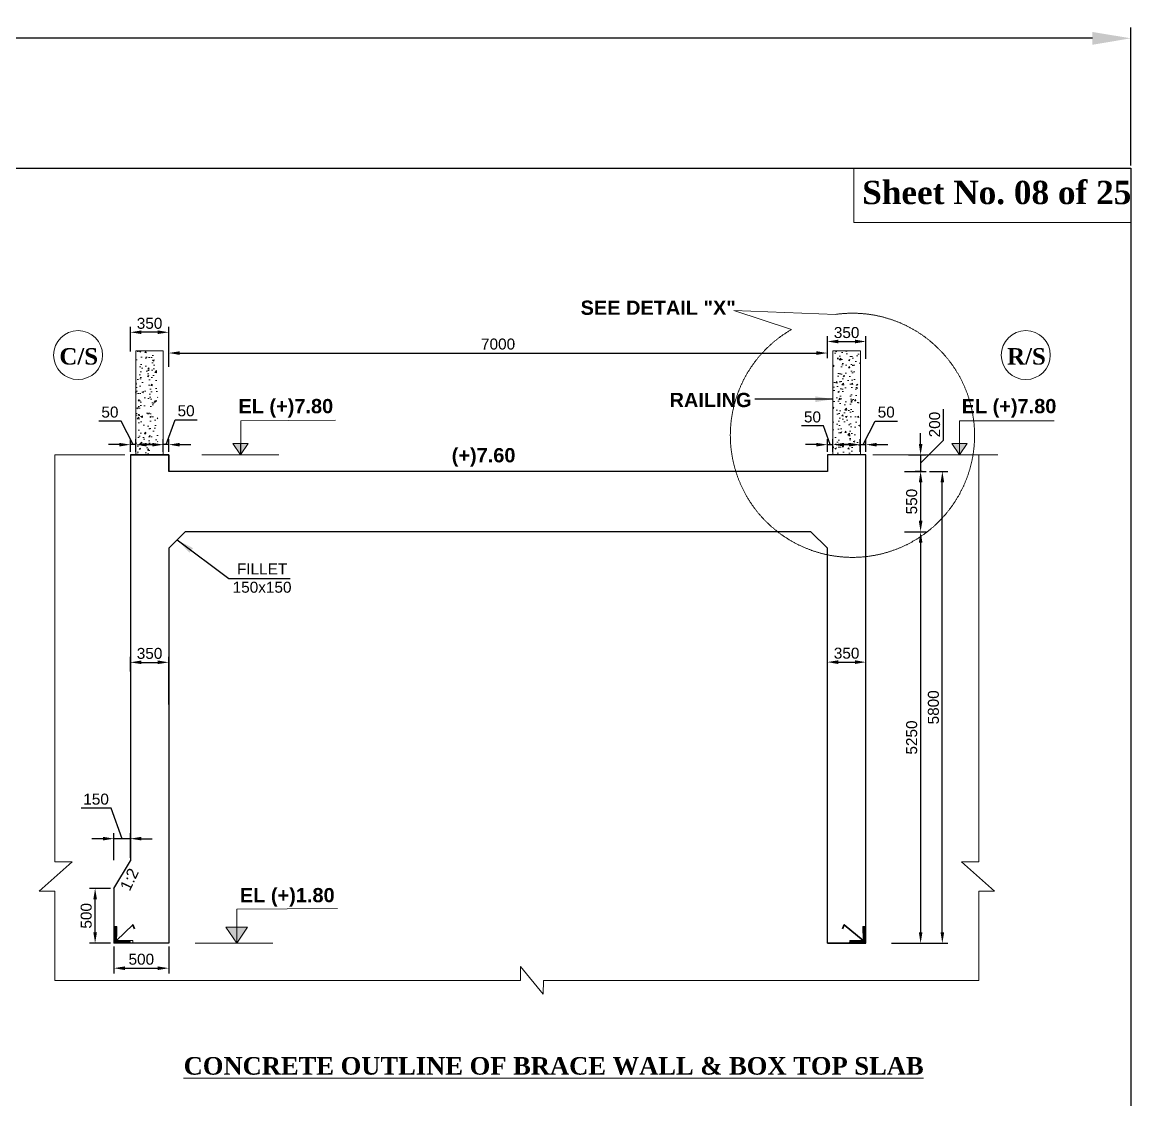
# Model space of a CAD drawing. Extents: x -358915 to 1258323, y -1667244 to -305611.
# Drawn here: x 414071 to 424170, y -1473091 to -1463270 of the extents above; entities that cross this region are included whole.
import ezdxf

# ---------------------------------------------------------------- set-up
doc = ezdxf.new("R2010")
doc.units = 0
doc.header["$LTSCALE"] = 300
doc.header["$MEASUREMENT"] = 0
doc.linetypes.add('DASHED', pattern=[0.75, 0.5, -0.25])
doc.layers.get('0').update_dxf_attribs({"linetype": 'CONTINUOUS'})
doc.layers.get('DEFPOINTS').update_dxf_attribs({"linetype": 'CONTINUOUS'})
for name, color, linetype, lineweight in [('Dim', 7, 'CONTINUOUS', 9), ('Dimension', 8, 'CONTINUOUS', 18), ('Grid Line_Outer', 7, 'CONTINUOUS', 5)]:
    doc.layers.add(name, color=color, linetype=linetype, lineweight=lineweight)
doc.layers.add('LINE', color=7, linetype='CONTINUOUS')
doc.layers.add('TXT', color=7, linetype='CONTINUOUS')
doc.styles.add('1-2', font='arial.ttf')
doc.styles.add('Arial', font='arial.ttf')
doc.styles.add('DIM', font='isocp3.shx')
doc.styles.add('text', font='ARIALN.TTF', dxfattribs={"height": 1.6})
doc.dimstyles.new('3', dxfattribs={"dimtxt": 225, "dimasz": 350, "dimexe": 100, "dimexo": 25, "dimgap": 9, "dimtad": 0, "dimdec": 0, "dimzin": 0, "dimdsep": 46, "dimtxsty": 'Standard', "dimcen": 0, "dimclrd": 5, "dimclre": 6, "dimclrt": 256, "dimadec": 0, "dimazin": 0, "dimtfac": 1, "dimtdec": 0, "dimtofl": 0, "dimtmove": 2, "dimatfit": 3, "dimfxl": 1, "dimtolj": 1, "dimtzin": 0, "dimarcsym": 0})
doc.dimstyles.new('dim_50', dxfattribs={"dimtxt": 100, "dimasz": 100, "dimexe": 50, "dimexo": 30, "dimgap": 30, "dimtad": 1, "dimdec": 0, "dimzin": 0, "dimdsep": 46, "dimtxsty": 'DIM', "dimcen": 0.09, "dimclrd": 5, "dimclre": 5, "dimclrt": 7, "dimadec": 0, "dimazin": 0, "dimtfac": 1, "dimtdec": 0, "dimtmove": 0, "dimatfit": 3, "dimfxl": 1, "dimtolj": 1, "dimtzin": 0, "dimarcsym": 1})
doc.dimstyles.new('dim_80', dxfattribs={"dimtxt": 160, "dimasz": 160, "dimexe": 80, "dimexo": 40, "dimgap": 50, "dimtad": 1, "dimdec": 0, "dimzin": 0, "dimdsep": 46, "dimtxsty": 'DIM', "dimcen": 0.09, "dimclrd": 5, "dimclre": 5, "dimclrt": 7, "dimadec": 0, "dimazin": 0, "dimtfac": 1, "dimtdec": 0, "dimtmove": 0, "dimatfit": 3, "dimfxl": 1, "dimtolj": 1, "dimtzin": 0, "dimarcsym": 0})

# ---------------------------------------------------------------- blocks, each defined once
blk = doc.blocks.new('*D403')
at = {"layer": 'DEFPOINTS', "color": 0, "transparency": 16777216}
for p in [(422305, -1467364), (422453, -1467364), (422271, -1471664)]:
    blk.add_point(p, dxfattribs=at)
at = {"layer": 'Dim', "color": 5, "lineweight": -2, "transparency": 16777216}
for p, q in [((422335, -1467364), (422503, -1467364)), ((422453, -1471564), (422453, -1467464)), ((422301, -1471664), (422503, -1471664))]:
    blk.add_line(p, q, dxfattribs=at)
at = {"layer": 'Dim', "color": 5, "transparency": 16777216}
for points in [[(422437, -1467464), (422470, -1467464), (422453, -1467364)], [(422437, -1471564), (422470, -1471564), (422453, -1471664)]]:
    blk.add_solid(points, dxfattribs=at)
at = {"layer": 'Dim', "color": 7, "transparency": 16777216, "insert": (422372, -1469514), "char_height": 100, "attachment_point": 5, "rotation": 90, "style": 'Arial'}
blk.add_mtext('\\A1;5800', dxfattribs=at)
blk = doc.blocks.new('*D404')
at = {"layer": 'DEFPOINTS', "color": 0, "transparency": 16777216}
for p in [(422114, -1467214), (422255, -1467364), (422299, -1467364)]:
    blk.add_point(p, dxfattribs=at)
at = {"layer": 'Dim', "color": 5, "lineweight": -2, "transparency": 16777216}
for p, q in [((422464, -1467078), (422464, -1466796)), ((422255, -1467114), (422255, -1467014)), ((422255, -1467289), (422464, -1467078)), ((422144, -1467214), (422305, -1467214)), ((422255, -1467214), (422255, -1467364)), ((422255, -1467214), (422255, -1467364)), ((422269, -1467364), (422205, -1467364)), ((422255, -1467464), (422255, -1467564))]:
    blk.add_line(p, q, dxfattribs=at)
at = {"layer": 'Dim', "color": 5, "transparency": 16777216}
for points in [[(422239, -1467114), (422272, -1467114), (422255, -1467214)], [(422239, -1467464), (422272, -1467464), (422255, -1467364)]]:
    blk.add_solid(points, dxfattribs=at)
at = {"layer": 'Dim', "color": 7, "transparency": 16777216, "insert": (422383, -1466937), "char_height": 100, "attachment_point": 5, "rotation": 90, "style": 'Arial'}
blk.add_mtext('\\A1;200', dxfattribs=at)
blk = doc.blocks.new('*D405')
at = {"layer": 'DEFPOINTS', "color": 0, "transparency": 16777216}
for p in [(422077, -1467914), (421960, -1471664), (422255, -1471664)]:
    blk.add_point(p, dxfattribs=at)
at = {"layer": 'Dim', "color": 5, "lineweight": -2, "transparency": 16777216}
for p, q in [((422107, -1467914), (422305, -1467914)), ((422255, -1468014), (422255, -1471564)), ((421990, -1471664), (422305, -1471664))]:
    blk.add_line(p, q, dxfattribs=at)
at = {"layer": 'Dim', "color": 5, "transparency": 16777216}
for points in [[(422239, -1468014), (422272, -1468014), (422255, -1467914)], [(422239, -1471564), (422272, -1471564), (422255, -1471664)]]:
    blk.add_solid(points, dxfattribs=at)
at = {"layer": 'Dim', "color": 7, "transparency": 16777216, "insert": (422174, -1469789), "char_height": 100, "attachment_point": 5, "rotation": 90, "style": 'Arial'}
blk.add_mtext('\\A1;5250', dxfattribs=at)
blk = doc.blocks.new('*D406')
at = {"layer": 'DEFPOINTS', "color": 0, "transparency": 16777216}
for p in [(422077, -1467364), (422077, -1467914), (422255, -1467914)]:
    blk.add_point(p, dxfattribs=at)
at = {"layer": 'Dim', "color": 5, "lineweight": -2, "transparency": 16777216}
for p, q in [((422107, -1467364), (422305, -1467364)), ((422255, -1467464), (422255, -1467814)), ((422107, -1467914), (422305, -1467914))]:
    blk.add_line(p, q, dxfattribs=at)
at = {"layer": 'Dim', "color": 5, "transparency": 16777216}
for points in [[(422239, -1467464), (422272, -1467464), (422255, -1467364)], [(422239, -1467814), (422272, -1467814), (422255, -1467914)]]:
    blk.add_solid(points, dxfattribs=at)
at = {"layer": 'Dim', "color": 7, "transparency": 16777216, "insert": (422174, -1467639), "char_height": 100, "attachment_point": 5, "rotation": 90, "style": 'Arial'}
blk.add_mtext('\\A1;550', dxfattribs=at)
blk = doc.blocks.new('*D407')
at = {"layer": 'DEFPOINTS', "color": 0, "transparency": 16777216}
for p in [(421406, -1466285), (421406, -1466362), (415406, -1466442)]:
    blk.add_point(p, dxfattribs=at)
at = {"layer": 'Dim', "color": 5, "lineweight": -2, "transparency": 16777216}
for p, q in [((415406, -1466412), (415406, -1466235)), ((421406, -1466332), (421406, -1466235)), ((415506, -1466285), (421306, -1466285))]:
    blk.add_line(p, q, dxfattribs=at)
at = {"layer": 'Dim', "color": 5, "transparency": 16777216}
for points in [[(415506, -1466269), (415506, -1466302), (415406, -1466285)], [(421306, -1466269), (421306, -1466302), (421406, -1466285)]]:
    blk.add_solid(points, dxfattribs=at)
at = {"layer": 'Dim', "color": 7, "transparency": 16777216, "insert": (418406, -1466204), "char_height": 100, "attachment_point": 5, "style": 'Arial'}
blk.add_mtext('\\A1;7000', dxfattribs=at)
blk = doc.blocks.new('*D478')
at = {"layer": 'DEFPOINTS', "color": 0, "transparency": 16777216}
for p in [(415406, -1469104), (415056, -1469217), (415406, -1469517)]:
    blk.add_point(p, dxfattribs=at)
at = {"layer": 'Dim', "color": 5, "lineweight": -2, "transparency": 16777216}
for p, q in [((415056, -1469187), (415056, -1469054)), ((415406, -1469487), (415406, -1469054)), ((415156, -1469104), (415306, -1469104))]:
    blk.add_line(p, q, dxfattribs=at)
at = {"layer": 'Dim', "color": 5, "transparency": 16777216}
for points in [[(415156, -1469087), (415156, -1469120), (415056, -1469104)], [(415306, -1469087), (415306, -1469120), (415406, -1469104)]]:
    blk.add_solid(points, dxfattribs=at)
at = {"layer": 'Dim', "color": 7, "transparency": 16777216, "insert": (415231, -1469023), "char_height": 100, "attachment_point": 5, "style": 'Arial'}
blk.add_mtext('\\A1;350', dxfattribs=at)
blk = doc.blocks.new('*D479')
at = {"layer": 'DEFPOINTS', "color": 0, "transparency": 16777216}
for p in [(421756, -1469102), (421756, -1469315), (421406, -1469610)]:
    blk.add_point(p, dxfattribs=at)
at = {"layer": 'Dim', "color": 5, "lineweight": -2, "transparency": 16777216}
for p, q in [((421406, -1469580), (421406, -1469052)), ((421756, -1469285), (421756, -1469052)), ((421506, -1469102), (421656, -1469102))]:
    blk.add_line(p, q, dxfattribs=at)
at = {"layer": 'Dim', "color": 5, "transparency": 16777216}
for points in [[(421506, -1469085), (421506, -1469119), (421406, -1469102)], [(421656, -1469085), (421656, -1469119), (421756, -1469102)]]:
    blk.add_solid(points, dxfattribs=at)
at = {"layer": 'Dim', "color": 7, "transparency": 16777216, "insert": (421581, -1469021), "char_height": 100, "attachment_point": 5, "style": 'Arial'}
blk.add_mtext('\\A1;350', dxfattribs=at)
blk = doc.blocks.new('*D408')
at = {"layer": 'DEFPOINTS', "color": 0, "transparency": 16777216}
for p in [(421756, -1466180), (421406, -1466362), (421756, -1466368)]:
    blk.add_point(p, dxfattribs=at)
at = {"layer": 'Dim', "color": 5, "lineweight": -2, "transparency": 16777216}
for p, q in [((421406, -1466332), (421406, -1466130)), ((421756, -1466338), (421756, -1466130)), ((421506, -1466180), (421656, -1466180))]:
    blk.add_line(p, q, dxfattribs=at)
at = {"layer": 'Dim', "color": 5, "transparency": 16777216}
for points in [[(421506, -1466163), (421506, -1466197), (421406, -1466180)], [(421656, -1466163), (421656, -1466197), (421756, -1466180)]]:
    blk.add_solid(points, dxfattribs=at)
at = {"layer": 'Dim', "color": 7, "transparency": 16777216, "insert": (421581, -1466099), "char_height": 100, "attachment_point": 5, "style": 'Arial'}
blk.add_mtext('\\A1;350', dxfattribs=at)
blk = doc.blocks.new('*D409')
at = {"layer": 'DEFPOINTS', "color": 0, "transparency": 16777216}
for p in [(415056, -1466096), (415056, -1466302), (415406, -1466280)]:
    blk.add_point(p, dxfattribs=at)
at = {"layer": 'Dim', "color": 5, "lineweight": -2, "transparency": 16777216}
for p, q in [((415056, -1466272), (415056, -1466046)), ((415406, -1466250), (415406, -1466046)), ((415306, -1466096), (415156, -1466096))]:
    blk.add_line(p, q, dxfattribs=at)
at = {"layer": 'Dim', "color": 5, "transparency": 16777216}
for points in [[(415156, -1466079), (415156, -1466112), (415056, -1466096)], [(415306, -1466079), (415306, -1466112), (415406, -1466096)]]:
    blk.add_solid(points, dxfattribs=at)
at = {"layer": 'Dim', "color": 7, "transparency": 16777216, "insert": (415231, -1466015), "char_height": 100, "attachment_point": 5, "style": 'Arial'}
blk.add_mtext('\\A1;350', dxfattribs=at)
blk = doc.blocks.new('*D480')
at = {"layer": 'DEFPOINTS', "color": 0, "transparency": 16777216}
for p in [(414735, -1471164), (414906, -1471164), (414906, -1471664)]:
    blk.add_point(p, dxfattribs=at)
at = {"layer": 'Dim', "color": 5, "lineweight": -2, "transparency": 16777216}
for p, q in [((414876, -1471164), (414685, -1471164)), ((414735, -1471564), (414735, -1471264)), ((414876, -1471664), (414685, -1471664))]:
    blk.add_line(p, q, dxfattribs=at)
at = {"layer": 'Dim', "color": 5, "transparency": 16777216}
for points in [[(414719, -1471264), (414752, -1471264), (414735, -1471164)], [(414719, -1471564), (414752, -1471564), (414735, -1471664)]]:
    blk.add_solid(points, dxfattribs=at)
at = {"layer": 'Dim', "color": 7, "transparency": 16777216, "insert": (414654, -1471414), "char_height": 100, "attachment_point": 5, "rotation": 90, "style": 'Arial'}
blk.add_mtext('\\A1;500', dxfattribs=at)
blk = doc.blocks.new('*D481')
at = {"layer": 'DEFPOINTS', "color": 0, "transparency": 16777216}
for p in [(414906, -1470711), (415056, -1470914), (414906, -1470937)]:
    blk.add_point(p, dxfattribs=at)
at = {"layer": 'Dim', "color": 5, "lineweight": -2, "transparency": 16777216}
for p, q in [((414880, -1470432), (414609, -1470432)), ((414981, -1470711), (414880, -1470432)), ((414806, -1470711), (414706, -1470711)), ((414906, -1470907), (414906, -1470661)), ((415056, -1470711), (414906, -1470711)), ((415056, -1470711), (414906, -1470711)), ((415056, -1470884), (415056, -1470661)), ((415156, -1470711), (415256, -1470711))]:
    blk.add_line(p, q, dxfattribs=at)
at = {"layer": 'Dim', "color": 5, "transparency": 16777216}
for points in [[(414806, -1470694), (414806, -1470727), (414906, -1470711)], [(415156, -1470694), (415156, -1470727), (415056, -1470711)]]:
    blk.add_solid(points, dxfattribs=at)
at = {"layer": 'Dim', "color": 7, "transparency": 16777216, "insert": (414744, -1470351), "char_height": 100, "attachment_point": 5, "style": 'Arial'}
blk.add_mtext('\\A1;150', dxfattribs=at)
blk = doc.blocks.new('*D482')
at = {"layer": 'DEFPOINTS', "color": 0, "transparency": 16777216}
for p in [(414906, -1471664), (415406, -1471664), (415406, -1471891)]:
    blk.add_point(p, dxfattribs=at)
at = {"layer": 'Dim', "color": 5, "lineweight": -2, "transparency": 16777216}
for p, q in [((414906, -1471694), (414906, -1471941)), ((415406, -1471694), (415406, -1471941)), ((415006, -1471891), (415306, -1471891))]:
    blk.add_line(p, q, dxfattribs=at)
at = {"layer": 'Dim', "color": 5, "transparency": 16777216}
for points in [[(415006, -1471875), (415006, -1471908), (414906, -1471891)], [(415306, -1471875), (415306, -1471908), (415406, -1471891)]]:
    blk.add_solid(points, dxfattribs=at)
at = {"layer": 'Dim', "color": 7, "transparency": 16777216, "insert": (415156, -1471810), "char_height": 100, "attachment_point": 5, "style": 'Arial'}
blk.add_mtext('\\A1;500', dxfattribs=at)
blk = doc.blocks.new('*D483')
at = {"layer": 'DEFPOINTS', "color": 0, "transparency": 16777216}
for p in [(415356, -1467120), (415356, -1467214), (415406, -1467214)]:
    blk.add_point(p, dxfattribs=at)
at = {"layer": 'Dim', "color": 5, "lineweight": -2, "transparency": 16777216}
for p, q in [((415381, -1467120), (415463, -1466893)), ((415463, -1466893), (415666, -1466893)), ((415356, -1467184), (415356, -1467070)), ((415406, -1467184), (415406, -1467070)), ((415256, -1467120), (415156, -1467120)), ((415406, -1467120), (415356, -1467120)), ((415406, -1467120), (415356, -1467120)), ((415506, -1467120), (415606, -1467120))]:
    blk.add_line(p, q, dxfattribs=at)
at = {"layer": 'Dim', "color": 5, "transparency": 16777216}
for points in [[(415256, -1467104), (415256, -1467137), (415356, -1467120)], [(415506, -1467104), (415506, -1467137), (415406, -1467120)]]:
    blk.add_solid(points, dxfattribs=at)
at = {"layer": 'Dim', "color": 7, "transparency": 16777216, "insert": (415564, -1466812), "char_height": 100, "attachment_point": 5, "style": 'Arial'}
blk.add_mtext('\\A1;50', dxfattribs=at)
blk = doc.blocks.new('*D410')
at = {"layer": 'DEFPOINTS', "color": 0, "transparency": 16777216}
for p in [(421456, -1467120), (421406, -1467214), (421456, -1467214)]:
    blk.add_point(p, dxfattribs=at)
at = {"layer": 'Dim', "color": 5, "lineweight": -2, "transparency": 16777216}
for p, q in [((421372, -1466949), (421169, -1466949)), ((421431, -1467120), (421372, -1466949)), ((421406, -1467184), (421406, -1467070)), ((421456, -1467184), (421456, -1467070)), ((421306, -1467120), (421206, -1467120)), ((421406, -1467120), (421456, -1467120)), ((421406, -1467120), (421456, -1467120)), ((421556, -1467120), (421656, -1467120))]:
    blk.add_line(p, q, dxfattribs=at)
at = {"layer": 'Dim', "color": 5, "transparency": 16777216}
for points in [[(421306, -1467104), (421306, -1467137), (421406, -1467120)], [(421556, -1467104), (421556, -1467137), (421456, -1467120)]]:
    blk.add_solid(points, dxfattribs=at)
at = {"layer": 'Dim', "color": 7, "transparency": 16777216, "insert": (421270, -1466868), "char_height": 100, "attachment_point": 5, "style": 'Arial'}
blk.add_mtext('\\A1;50', dxfattribs=at)
blk = doc.blocks.new('*D484')
at = {"layer": 'DEFPOINTS', "color": 0, "transparency": 16777216}
for p in [(421756, -1467120), (421706, -1467214), (421756, -1467214)]:
    blk.add_point(p, dxfattribs=at)
at = {"layer": 'Dim', "color": 5, "lineweight": -2, "transparency": 16777216}
for p, q in [((421731, -1467120), (421841, -1466905)), ((421841, -1466905), (422044, -1466905)), ((421706, -1467184), (421706, -1467070)), ((421756, -1467184), (421756, -1467070)), ((421606, -1467120), (421506, -1467120)), ((421706, -1467120), (421756, -1467120)), ((421706, -1467120), (421756, -1467120)), ((421856, -1467120), (421956, -1467120))]:
    blk.add_line(p, q, dxfattribs=at)
at = {"layer": 'Dim', "color": 5, "transparency": 16777216}
for points in [[(421606, -1467104), (421606, -1467137), (421706, -1467120)], [(421856, -1467104), (421856, -1467137), (421756, -1467120)]]:
    blk.add_solid(points, dxfattribs=at)
at = {"layer": 'Dim', "color": 7, "transparency": 16777216, "insert": (421942, -1466824), "char_height": 100, "attachment_point": 5, "style": 'Arial'}
blk.add_mtext('\\A1;50', dxfattribs=at)
blk = doc.blocks.new('*D411')
at = {"layer": 'DEFPOINTS', "color": 0, "transparency": 16777216}
for p in [(415056, -1467120), (415056, -1467214), (415106, -1467214)]:
    blk.add_point(p, dxfattribs=at)
at = {"layer": 'Dim', "color": 5, "lineweight": -2, "transparency": 16777216}
for p, q in [((414972, -1466905), (414769, -1466905)), ((415081, -1467120), (414972, -1466905)), ((415056, -1467184), (415056, -1467070)), ((415106, -1467184), (415106, -1467070)), ((414956, -1467120), (414856, -1467120)), ((415106, -1467120), (415056, -1467120)), ((415106, -1467120), (415056, -1467120)), ((415206, -1467120), (415306, -1467120))]:
    blk.add_line(p, q, dxfattribs=at)
at = {"layer": 'Dim', "color": 5, "transparency": 16777216}
for points in [[(414956, -1467104), (414956, -1467137), (415056, -1467120)], [(415206, -1467104), (415206, -1467137), (415106, -1467120)]]:
    blk.add_solid(points, dxfattribs=at)
at = {"layer": 'Dim', "color": 7, "transparency": 16777216, "insert": (414870, -1466824), "char_height": 100, "attachment_point": 5, "style": 'Arial'}
blk.add_mtext('\\A1;50', dxfattribs=at)
blk = doc.blocks.new('*D1499')
at = {"layer": 'DEFPOINTS', "color": 0, "ltscale": 0.5, "transparency": 16777216}
for p in [(424170, -1463417), (398275, -1464601), (424170, -1464601)]:
    blk.add_point(p, dxfattribs=at)
at = {"layer": 'LINE', "color": 6, "lineweight": -2, "ltscale": 0.5, "transparency": 16777216}
for p, q in [((398275, -1464576), (398275, -1463317)), ((424170, -1464576), (424170, -1463317))]:
    blk.add_line(p, q, dxfattribs=at)
at = {"layer": 'LINE', "color": 5, "lineweight": -2, "ltscale": 0.5, "transparency": 16777216}
for p, q in [((398625, -1463417), (410689, -1463417)), ((423820, -1463417), (411757, -1463417))]:
    blk.add_line(p, q, dxfattribs=at)
at = {"layer": 'LINE', "color": 5, "ltscale": 0.5, "transparency": 16777216}
for points in [[(398625, -1463359), (398625, -1463476), (398275, -1463417)], [(423820, -1463359), (423820, -1463476), (424170, -1463417)]]:
    blk.add_solid(points, dxfattribs=at)
at = {"layer": 'LINE', "ltscale": 0.5, "transparency": 16777216, "insert": (411223, -1463417), "char_height": 225, "attachment_point": 5}
blk.add_mtext('\\A1;25895', dxfattribs=at)

msp = doc.modelspace()

# ---------------------------------------------------------------- hatches: boundary and pattern name
at = {"layer": 'Dim'}
h = msp.add_hatch(dxfattribs=at)
h.set_pattern_fill('AR-CONC', color=16, scale=20)
h.set_pattern_definition([(50, (28847.67, -1490500.82), (143.452037, -12.550427), [15, -165]), (355, (28847.67, -1490500.82), (-27.750267, 150.438427), [12, -132]), (100.451444, (28859.62, -1490501.87), (115.70177, 137.888), [12.74804, -140.22842]), (46.1842, (28847.67, -1490460.82), (213.44827, -33.10386), [22.5, -247.5]), (96.635635, (28865.46, -1490463.58), (186.93239, 194.82372), [19.12207, -210.34275]), (351.184164, (28847.67, -1490460.82), (186.93239, 194.82372), [18, -198]), (21, (28867.67, -1490470.82), (119.38141, -80.523778), [15, -165]), (326, (28867.67, -1490470.82), (48.663066, 145.03001), [12, -132]), (71.451445, (28877.62, -1490477.53), (168.044475, 64.50623), [12.74804, -140.22842]), (37.5, (28847.67, -1490500.823), (2.431971, 66.578771), [0, -130.4, 0, -134, 0, -132.5]), (7.5, (28847.67, -1490500.82), (52.613907, 78.882342), [0, -76.4, 0, -127.4, 0, -50.5]), (327.5, (28803.07, -1490500.823), (106.764487, -4.510974), [0, -50, 0, -156, 0, -207]), (317.5, (28783.07, -1490500.82), (116.637234, 20.020996), [0, -65, 0, -103.6, 0, -147])])
h.paths.add_polyline_path([(415106.3, -1466263.8), (415306.3, -1466263.8), (415306.3, -1467213.8), (415106.3, -1467213.8)])
h = msp.add_hatch(dxfattribs=at)
h.set_pattern_fill('AR-CONC', color=16, scale=20)
h.set_pattern_definition([(50, (28597.67, -1490500.82), (143.452037, -12.550427), [15, -165]), (355, (28597.67, -1490500.82), (-27.750267, 150.438427), [12, -132]), (100.451444, (28609.62, -1490501.87), (115.70177, 137.888), [12.74804, -140.22842]), (46.1842, (28597.67, -1490460.82), (213.44827, -33.10386), [22.5, -247.5]), (96.635635, (28615.46, -1490463.58), (186.93239, 194.82372), [19.12207, -210.34275]), (351.184164, (28597.67, -1490460.82), (186.93239, 194.82372), [18, -198]), (21, (28617.67, -1490470.82), (119.38141, -80.523778), [15, -165]), (326, (28617.67, -1490470.82), (48.663066, 145.03001), [12, -132]), (71.451445, (28627.62, -1490477.53), (168.044475, 64.50623), [12.74804, -140.22842]), (37.5, (28597.67, -1490500.823), (2.431971, 66.578771), [0, -130.4, 0, -134, 0, -132.5]), (7.5, (28597.67, -1490500.82), (52.613907, 78.882342), [0, -76.4, 0, -127.4, 0, -50.5]), (327.5, (28553.07, -1490500.823), (106.764487, -4.510974), [0, -50, 0, -156, 0, -207]), (317.5, (28533.07, -1490500.82), (116.637234, 20.020996), [0, -65, 0, -103.6, 0, -147])])
h.paths.add_polyline_path([(421706.4, -1466263.8), (421456.4, -1466263.8), (421456.3, -1467213.8), (421706.4, -1467213.8)])
at = {"layer": 'Dim', "ltscale": 500}
h = msp.add_hatch(color=16, dxfattribs=at)
h.dxf.hatch_style = 1
h.paths.add_polyline_path([(416060, -1467110.3), (415990.4, -1467110.3), (416060, -1467213.8)])
h.paths.add_polyline_path([(416129.6, -1467110.3), (416060, -1467110.3), (416060, -1467213.8)])
h = msp.add_hatch(color=16, dxfattribs=at)
h.dxf.hatch_style = 1
h.paths.add_polyline_path([(422609.2, -1467110.2), (422539.6, -1467110.2), (422609.2, -1467213.7)])
h.paths.add_polyline_path([(422678.8, -1467110.2), (422609.2, -1467110.2), (422609.2, -1467213.7)])
h = msp.add_hatch(color=16, dxfattribs=at)
h.dxf.hatch_style = 1
h.paths.add_polyline_path([(416024.9, -1471516), (415925.5, -1471516), (416024.9, -1471663.8)])
h.paths.add_polyline_path([(416124.3, -1471516), (416024.9, -1471516), (416024.9, -1471663.8)])
at = {"layer": 'Grid Line_Outer', "ltscale": 2}
h = msp.add_hatch(dxfattribs=at)
h.set_pattern_fill('ANSI31', color=1)
h.set_pattern_definition([(45, (-42440.38478, -1436944.45292), (-0.08838834765, 0.08838834765), [])])
h.paths.add_polyline_path([(415054.4, -1471663.8), (415052.3, -1471640), (414930.7, -1471640), (414932.7, -1471512.7), (414906.3, -1471512.7), (414906.3, -1471663.8)])
h = msp.add_hatch(dxfattribs=at)
h.set_pattern_fill('ANSI31', color=1)
h.set_pattern_definition([(45, (-46690.53515, -1436944.45232), (-0.088388347648, 0.088388347648), [])])
h.paths.add_polyline_path([(421608.2, -1471663.8), (421610.2, -1471640), (421731.9, -1471640), (421729.8, -1471512.7), (421756.2, -1471512.7), (421756.2, -1471663.8)])

# ---------------------------------------------------------------- linework, layer by layer
at = {"color": 5, "lineweight": 18}
for p, q in [((414366.9, -1470922.5), (414366.9, -1467213.7)), ((415006.3, -1467213.7), (414366.9, -1467213.7)), ((414524.5, -1470923.1), (414224.7, -1471188.9)), ((414366.9, -1470922.5), (414524.5, -1470923.1)), ((414224.7, -1471188.9), (414366.9, -1471188.8)), ((414366.9, -1472004.6), (414366.9, -1471188.8))]:
    msp.add_line(p, q, dxfattribs=at)
for points in [[(422383.6, -1467213.8), (422784.7, -1467213.7)], [(422784.7, -1472004.6), (422784.7, -1471188.8), (422926.9, -1471188.9), (422627.1, -1470922.6), (422784.7, -1470922.5), (422784.7, -1467213.7)], [(422784.7, -1472004.6), (418819.4, -1472004.6), (418818.2, -1472128.9), (418610.5, -1471875.2), (418608.8, -1472004.6), (414366.9, -1472004.6)]]:
    msp.add_lwpolyline(points, dxfattribs=at)
at = {"layer": 'Dim', "color": 7, "linetype": 'DASHED', "ltscale": 250}
msp.add_lwpolyline([(421483, -1465932.6), (420554, -1465897.3), (421080.2, -1466070.1)], dxfattribs=at)
at = {"layer": 'Dim', "color": 7}
for points in [[(415106.3, -1467213.8), (415106.3, -1466263.8), (415356.3, -1466263.8), (415356.3, -1467213.8)], [(421706.4, -1467213.8), (421706.4, -1466263.8), (421456.4, -1466263.8), (421456.3, -1467213.8)], [(415707.1, -1467213.8), (416408.1, -1467213.8)], [(421821.1, -1467213.7), (422957.3, -1467213.7)]]:
    msp.add_lwpolyline(points, dxfattribs=at)
at = {"layer": 'Dim', "ltscale": 500}
for points in [[(416061, -1467213.8), (416061, -1466902.2), (416923.7, -1466897.9)], [(422610.3, -1467213.7), (422610.3, -1466902.1), (423472.9, -1466902.5)], [(416060, -1467213.8), (416060, -1467110.3), (415990.4, -1467110.3), (416060, -1467213.8)], [(416060, -1467213.8), (416060, -1467110.3), (416129.6, -1467110.3), (416060, -1467213.8)], [(422609.2, -1467213.7), (422609.2, -1467110.2), (422539.6, -1467110.2), (422609.2, -1467213.7)], [(422609.2, -1467213.7), (422609.2, -1467110.2), (422678.8, -1467110.2), (422609.2, -1467213.7)], [(416024.9, -1471663.8), (416024.9, -1471352.2), (416942.3, -1471347.7)], [(416024.9, -1471663.8), (416024.9, -1471516), (415925.5, -1471516), (416024.9, -1471663.8)], [(416024.9, -1471663.8), (416024.9, -1471516), (416124.3, -1471516), (416024.9, -1471663.8)]]:
    msp.add_lwpolyline(points, dxfattribs=at)
at = {"layer": 'Dim', "color": 5}
msp.add_lwpolyline([(415645.3, -1471663.8), (416354.4, -1471663.8)], dxfattribs=at)
at = {"layer": 'Dim', "color": 7}
for centre in [(414579.6, -1466303.5), (423213, -1466303.5)]:
    msp.add_circle(centre, 223.3, dxfattribs=at)
at = {"layer": 'Dim', "color": 7, "linetype": 'DASHED', "ltscale": 250}
msp.add_arc((421634.3, -1467034.7), 1112.4, 119.87535, 97.81586, dxfattribs=at)
at = {"layer": 'Grid Line_Outer', "color": 1, "ltscale": 2}
for p, q in [((415079.4, -1471663.8), (415077.3, -1471640)), ((421608.2, -1471663.8), (421610.2, -1471640))]:
    msp.add_line(p, q, dxfattribs=at)
for points in [[(415079.4, -1471663.8), (414906.3, -1471663.8), (414906.3, -1471512.7), (414932.7, -1471512.7), (414930.7, -1471640), (415077.3, -1471640)], [(421608.5, -1471663.8), (421756.2, -1471663.8), (421756.2, -1471512.7), (421729.8, -1471512.7), (421731.9, -1471640), (421610.1, -1471640)]]:
    msp.add_lwpolyline(points, dxfattribs=at)
at = {"layer": 'Grid Line_Outer', "color": 1, "lineweight": 35, "ltscale": 2}
for points in [[(414930.7, -1471640), (415078.1, -1471495.3), (415092.6, -1471533.2)], [(421731.9, -1471640), (421559.4, -1471495.3), (421544.9, -1471533.2)]]:
    msp.add_lwpolyline(points, dxfattribs=at)
at = {"layer": 'LINE', "ltscale": 500}
for p, q in [((415406.3, -1471663.8), (414906.3, -1471663.8)), ((421756.1, -1471663.8), (421406.4, -1471663.8)), ((421406.4, -1471663.8), (421756.2, -1471663.8)), ((421406.4, -1471663.8), (421756.4, -1471663.8))]:
    msp.add_line(p, q, dxfattribs=at)
at = {"layer": 'LINE'}
msp.add_lwpolyline([(424170.2, -1482911.9), (398275.4, -1482911.9), (398275.4, -1464600.6), (424170.2, -1464600.6)], close=True, dxfattribs=at)
at = {"layer": 'LINE', "lineweight": 9}
msp.add_lwpolyline([(424170.2, -1464600.6), (421647, -1464600.6), (421647, -1465095.6), (424170.2, -1465095.6)], close=True, dxfattribs=at)
at = {"layer": 'LINE', "ltscale": 500}
for points in [[(415056.3, -1467213.8), (415406.3, -1467213.8)], [(415406.3, -1467363.8), (415406.3, -1467213.8), (415056.3, -1467213.8), (415056.3, -1467363.8)], [(415056.3, -1467213.8), (415056.3, -1470913.8)], [(415406.3, -1467213.8), (415406.3, -1467363.8)], [(421406.4, -1467213.8), (421406.4, -1467363.8)], [(421756.4, -1471663.8), (421756.4, -1467213.8), (421406.4, -1467213.8), (421406.4, -1467363.8)], [(421406.4, -1467363.8), (415406.3, -1467363.8)], [(415056.3, -1467770), (415056.3, -1470663.8)], [(421406.4, -1471663.8), (421406.4, -1468063.8), (421256.4, -1467913.8), (415556.3, -1467913.8), (415406.3, -1468063.8), (415406.3, -1471663.8)], [(415406.3, -1468063.8), (415406.3, -1471563.8)], [(414906.3, -1471163.8), (415056.3, -1470913.8)], [(414906.3, -1471163.8), (414906.3, -1471663.8)]]:
    msp.add_lwpolyline(points, dxfattribs=at)

# ---------------------------------------------------------------- texts
at = {"layer": 'Dim', "insert": (415541.7, -1472701.2), "char_height": 90, "width": 7546.838, "attachment_point": 1, "style": 'text'}
msp.add_mtext('{\\fTimes New Roman|b1|i0|c0|p18;\\H1.7778x;\\L\\C6;CONCRETE OUTLINE OF BRACE WALL & BOX TOP SLAB}', dxfattribs=at)
at = {"layer": 'Dimension', "color": 1, "lineweight": 13, "ltscale": 2, "char_height": 150, "attachment_point": 5, "style": '1-2'}
for s, insert in [('{\\fTimes New Roman|b1|i0|c0|p18;C/S}', (414586, -1466316.4)), ('{\\fTimes New Roman|b1|i0|c0|p18;R/S}', (423219.4, -1466316.4))]:
    msp.add_mtext(s, dxfattribs=dict(at, insert=insert))
at = {"layer": 'Dimension', "color": 7, "lineweight": 18, "ltscale": 2, "insert": (416256, -1468336.7), "char_height": 100, "attachment_point": 5, "style": '1-2'}
msp.add_mtext('FILLET\\P150x150', dxfattribs=at)
at = {"layer": 'LINE', "color": 7, "lineweight": 9, "insert": (421723.1, -1464715.7), "char_height": 212.495, "width": 7632.744, "attachment_point": 1}
msp.add_mtext('{\\fTimes New Roman|b1|i0|c0|p18;Sheet No. 08 of 25}', dxfattribs=at)
at = {"layer": 'TXT', "color": 0, "char_height": 130, "width": 1718.846, "attachment_point": 5, "style": 'Arial'}
for s, insert in [('{\\fArial|b1|i0|c0|p34;\\C6;SEE DETAIL "X"}', (419864.4, -1465872.9, 0)), ('{\\fArial|b1|i0|c0|p34;\\C6;RAILING}', (420341.3, -1466713.8, 0)), ('{\\fArial|b1|i0|c0|p34;\\C6;EL (+)7.80}', (416472, -1466788.4)), ('{\\fArial|b1|i0|c0|p34;\\C6;EL (+)7.80}', (423060.4, -1466788.4)), ('{\\fArial|b1|i0|c0|p34;\\C6;(+)7.60}', (418273.8, -1467235.9, 0)), ('{\\fArial|b1|i0|c0|p34;\\C6;EL (+)1.80}', (416485.6, -1471245.1))]:
    msp.add_mtext(s, dxfattribs=dict(at, insert=insert))
at = {"layer": 'TXT', "color": 0, "insert": (415046.7, -1471081.7), "char_height": 104, "width": 1385.81, "attachment_point": 5, "rotation": 64.5758, "style": 'Arial'}
msp.add_mtext('{\\C7;1:2}', dxfattribs=at)

# ---------------------------------------------------------------- dimensions: what is measured, and where the dimension line sits
at = {"layer": 'Dim'}
for base, p1, p2, angle, text, picture, middle in [((415056.3, -1466095.6), (415406.3, -1466279.7), (415056.3, -1466302.5), 180, '350', '*D409', (415231.3, -1466014.6)), ((422255.3, -1467913.8), (422076.9, -1467363.7), (422077.1, -1467913.8), 90, '550', '*D406', (422174.2, -1467638.8)), ((422453.4, -1467363.7), (422271, -1471663.8), (422305.3, -1467363.7), 90, '5800', '*D403', (422372.4, -1469513.8)), ((422255.3, -1471663.8), (422077.1, -1467913.8), (421959.8, -1471663.8), 90, '5250', '*D405', (422174.2, -1469788.8))]:
    dim = msp.add_linear_dim(base=base, p1=p1, p2=p2, angle=angle, text=text, dimstyle='dim_50', override={"dimtxsty": 'Arial'}, dxfattribs=at)
    dim.commit()
    dim.dimension.update_dxf_attribs({"geometry": picture, "text_midpoint": middle})
for base, p1, p2, text, picture, middle in [((421756.4, -1466179.9), (421406.4, -1466361.9), (421756.4, -1466368), '350', '*D408', (421581.4, -1466098.8)), ((421406.4, -1466285.2), (415406.3, -1466442.5), (421406.4, -1466361.9), '7000', '*D407', (418406.3, -1466204.2)), ((415406.3, -1469103.7), (415056.3, -1469216.9), (415406.3, -1469516.9), '350', '*D478', (415231.3, -1469022.6)), ((421756.4, -1469102.1), (421406.4, -1469609.6), (421756.4, -1469315.2), '350', '*D479', (421581.4, -1469021)), ((415406.3, -1471891.5), (414906.3, -1471663.8), (415406.3, -1471663.8), '500', '*D482', (415156.3, -1471810.4))]:
    dim = msp.add_linear_dim(base=base, p1=p1, p2=p2, text=text, dimstyle='dim_50', override={"dimtxsty": 'Arial'}, dxfattribs=at)
    dim.commit()
    dim.dimension.update_dxf_attribs({"geometry": picture, "text_midpoint": middle})
for base, p1, p2, angle, text, picture, middle in [((415056.3, -1467120.3), (415106.3, -1467213.8), (415056.3, -1467213.8), 180, '50', '*D411', (414941.8, -1466905.5)), ((421456.3, -1467120.3), (421406.4, -1467213.8), (421456.3, -1467213.8), 180, '50', '*D410', (421341.7, -1466949.1)), ((422255.3, -1467363.7), (422114.2, -1467213.7), (422298.9, -1467363.7), 90, '200', '*D404', (422464.2, -1467048))]:
    dim = msp.add_linear_dim(base=base, p1=p1, p2=p2, angle=angle, text=text, dimstyle='dim_50', override={"dimtxsty": 'Arial', "dimtmove": 1}, dxfattribs=at)
    dim.commit()
    dim.dimension.update_dxf_attribs({"geometry": picture, "text_midpoint": middle, "dimtype": 160})
for base, p1, p2, picture, middle in [((415356.3, -1467120.3), (415406.3, -1467213.8), (415356.3, -1467213.8), '*D483', (415492.6, -1466893.5)), ((421756.4, -1467120.3), (421706.4, -1467213.8), (421756.4, -1467213.8), '*D484', (421870.8, -1466905.5))]:
    dim = msp.add_linear_dim(base=base, p1=p1, p2=p2, text='50', dimstyle='dim_50', override={"dimtxsty": 'Arial', "dimtmove": 1}, dxfattribs=at)
    dim.commit()
    dim.dimension.update_dxf_attribs({"geometry": picture, "text_midpoint": middle, "dimtype": 160})
dim = msp.add_linear_dim(base=(414906.3, -1470710.6), p1=(415056.3, -1470913.8), p2=(414906.3, -1470936.5), dimstyle='dim_50', override={"dimtxsty": 'Arial', "dimtmove": 1}, dxfattribs=at)
dim.commit()
dim.dimension.update_dxf_attribs({"geometry": '*D481', "text_midpoint": (414850, -1470432.2), "dimtype": 160})
dim = msp.add_linear_dim(base=(414735.2, -1471163.8), p1=(414906.3, -1471663.8), p2=(414906.3, -1471163.8), angle=90, dimstyle='dim_50', override={"dimtxsty": 'Arial'}, dxfattribs=at)
dim.commit()
dim.dimension.update_dxf_attribs({"geometry": '*D480', "text_midpoint": (414654.2, -1471413.8)})
at = {"layer": 'LINE', "color": 3, "ltscale": 0.5}
dim = msp.add_linear_dim(base=(424170.2, -1463417.5), p1=(398275.4, -1464600.6), p2=(424170.2, -1464600.6), dimstyle='3', override={"dimfxl": 700}, dxfattribs=at)
dim.commit()
dim.dimension.update_dxf_attribs({"geometry": '*D1499', "text_midpoint": (411222.8, -1463417.5)})

# ---------------------------------------------------------------- leaders
at = {"layer": 'Dim', "color": 13}
msp.add_leader([(421456.4, -1466706), (420744.2, -1466706)], dimstyle='dim_80', override={"dimgap": 50, "dimtad": 0}, dxfattribs=at)
at = {"layer": 'Dim', "lineweight": 18}
msp.add_leader([(415483.1, -1467988.7), (415954.4, -1468339.5), (416513.1, -1468339.5)], dimstyle='dim_80', override={"dimgap": 50, "dimtad": 0}, dxfattribs=at)

doc.saveas('drawing.dxf')
